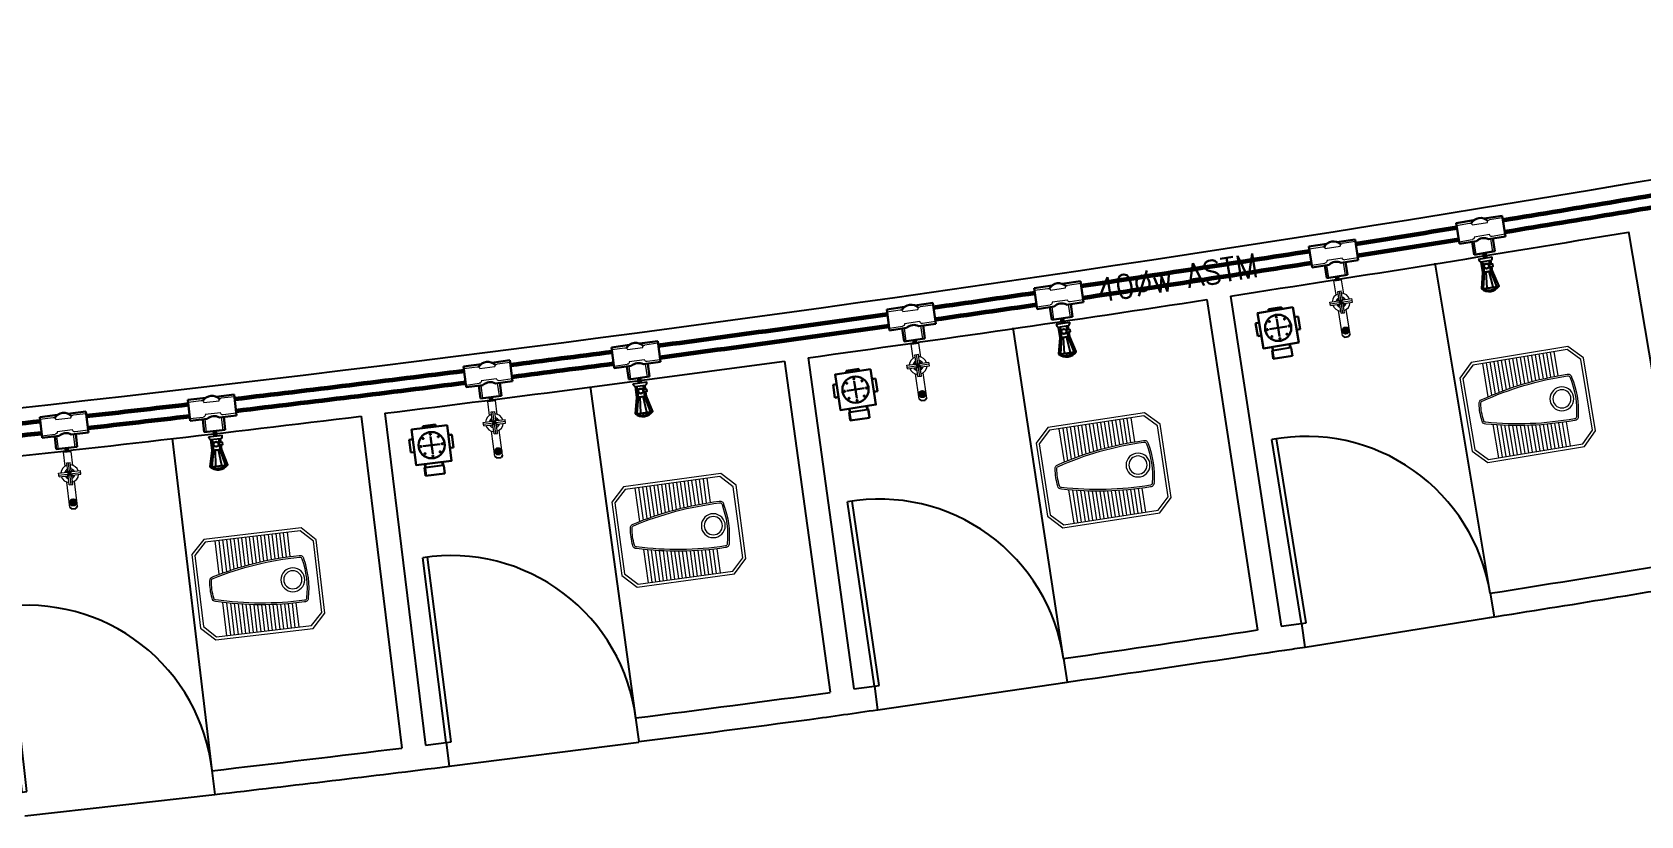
# Model space of a CAD drawing. Header units: metres. Extents: x 159409 to 239023, y 50504 to 95165.
# Drawn here: x 177141 to 177814, y 78748 to 79076 of the extents above; entities that cross this region are included whole.
import ezdxf

# ---------------------------------------------------------------- set-up
doc = ezdxf.new("R2010")
doc.units = ezdxf.units.M
doc.header["$MEASUREMENT"] = 0
doc.linetypes.add('CONTINU', pattern=[0])
for name, color, linetype, lineweight in [('cad-block.com', 7, 'Continuous', 5), ('RJ- ANGLEValve', 1, 'Continuous', 25), ('RJ- D - TEXT', 7, 'Continuous', 20), ('RJ- DRA- FLOOR TRAP', 8, 'Continuous', 30), ('RJ- DRA-WASTE PIPE', 130, 'Continuous', 30), ('RJ- WS- COLD WATER', 152, 'Continuous', 30)]:
    doc.layers.add(name, color=color, linetype=linetype, lineweight=lineweight)
doc.styles.add('RJ', font='romans.shx')

# ---------------------------------------------------------------- blocks, each defined once
blk = doc.blocks.new('TRTH')
at = {"color": 42, "ltscale": 8}
for p, q in [((-589.8393, -68.7593), (-589.8393, -67.9795)), ((-589.8193, -68.7593), (-589.8193, -67.9793)), ((-589.8393, -68.7593), (-589.8193, -68.7593)), ((-589.8393, -68.8593), (-589.0393, -68.8593))]:
    blk.add_line(p, q, dxfattribs=at)
blk.add_arc((-589.8193, -68.7593), 0.78, 0, 91.46928, dxfattribs=at)
blk = doc.blocks.new('A$C48064110')
at = {"lineweight": 5}
for p, q in [((0, 0.467), (0.057, 0.524)), ((0.012, 0.462), (0.062, 0.512)), ((0.057, 0.524), (0.367, 0.524)), ((0.062, 0.512), (0.362, 0.512)), ((0.362, 0.512), (0.412, 0.462)), ((0.367, 0.524), (0.424, 0.467)), ((0, 0.057), (0, 0.467)), ((0.012, 0.062), (0.012, 0.462)), ((0.114, 0.4081), (0.012, 0.4081)), ((0.31, 0.4081), (0.412, 0.4081)), ((0.412, 0.462), (0.412, 0.062)), ((0.424, 0.467), (0.424, 0.057)), ((0.1143, 0.3921), (0.012, 0.3921)), ((0.1148, 0.3761), (0.012, 0.3761)), ((0.1155, 0.3601), (0.012, 0.3601)), ((0.1163, 0.3441), (0.012, 0.3441)), ((0.3077, 0.3441), (0.412, 0.3441)), ((0.3085, 0.3601), (0.412, 0.3601)), ((0.3092, 0.3761), (0.412, 0.3761)), ((0.3097, 0.3921), (0.412, 0.3921)), ((0.1174, 0.3281), (0.012, 0.3281)), ((0.1186, 0.3121), (0.012, 0.3121)), ((0.1201, 0.2961), (0.012, 0.2961)), ((0.1217, 0.2801), (0.012, 0.2801)), ((0.3023, 0.2801), (0.412, 0.2801)), ((0.3039, 0.2961), (0.412, 0.2961)), ((0.3054, 0.3121), (0.412, 0.3121)), ((0.3066, 0.3281), (0.412, 0.3281)), ((0.1236, 0.2641), (0.012, 0.2641)), ((0.1256, 0.2481), (0.012, 0.2481)), ((0.1278, 0.2321), (0.012, 0.2321)), ((0.1302, 0.2161), (0.012, 0.2161)), ((0.2938, 0.2161), (0.412, 0.2161)), ((0.2962, 0.2321), (0.412, 0.2321)), ((0.2984, 0.2481), (0.412, 0.2481)), ((0.3004, 0.2641), (0.412, 0.2641)), ((0.1329, 0.2001), (0.012, 0.2001)), ((0.1357, 0.1841), (0.012, 0.1841)), ((0.1387, 0.1681), (0.012, 0.1681)), ((0.1419, 0.1521), (0.012, 0.1521)), ((0.1454, 0.1361), (0.012, 0.1361)), ((0.2786, 0.1361), (0.412, 0.1361)), ((0.2821, 0.1521), (0.412, 0.1521)), ((0.2853, 0.1681), (0.412, 0.1681)), ((0.2883, 0.1841), (0.412, 0.1841)), ((0.2911, 0.2001), (0.412, 0.2001)), ((0.149, 0.1201), (0.012, 0.1201)), ((0.1529, 0.1041), (0.012, 0.1041)), ((0.2711, 0.1041), (0.412, 0.1041)), ((0.275, 0.1201), (0.412, 0.1201)), ((0.057, 0), (0, 0.057)), ((0.062, 0.012), (0.012, 0.062)), ((0.367, 0), (0.057, 0)), ((0.362, 0.012), (0.062, 0.012)), ((0.412, 0.062), (0.362, 0.012)), ((0.424, 0.057), (0.367, 0))]:
    blk.add_line(p, q, dxfattribs=at)
for radius in [0.05, 0.038]:
    blk.add_circle((0.212, 0.407), radius, dxfattribs=at)
for centre, radius, start, end in [((1.4487, 0.4241), 1.3348, 179.09576, 195.15427), ((0.129, 0.447), 0.015, 90, 187.12502), ((1.4487, 0.4241), 1.3278, 179.07126, 195.17877), ((0.129, 0.447), 0.008, 85.29384, 190.10273), ((0.212, 0.0904), 0.3808, 77.40909, 102.59091), ((0.212, 0.0904), 0.3738, 77.27249, 102.72751), ((-1.0247, 0.4241), 1.3278, 344.82123, 0.92874), ((-1.0247, 0.4241), 1.3348, 344.84573, 0.90424), ((0.295, 0.447), 0.008, 349.89727, 94.70616), ((0.295, 0.447), 0.015, 352.87498, 90), ((0.1752, 0.077), 0.015, 187.12502, 270), ((0.1752, 0.077), 0.008, 184.14731, 273.21794), ((0.212, 0.3047), 0.2384, 261.24025, 278.75975), ((0.2488, 0.077), 0.008, 266.78206, 355.85269), ((0.2488, 0.077), 0.015, 270, 352.87498), ((0.212, 0.3047), 0.2454, 261.38596, 278.61404)]:
    blk.add_arc(centre, radius, start, end, dxfattribs=at)
blk = doc.blocks.new('Floor trap-3')
at = {"layer": 'RJ- DRA- FLOOR TRAP', "color": 8, "lineweight": 0}
for p, q in [((-3.75, 9.09), (-3.75, 12.5)), ((-3.75, 9.09), (3.75, 9.09)), ((-3.75, 9.09), (-3.41, 8.75)), ((-3.41, 8.75), (3.41, 8.75)), ((-3.41, 8.75), (-3.41, 7.5)), ((3.75, 9.09), (3.41, 8.75)), ((3.41, 8.75), (3.41, 7.5)), ((3.75, 9.09), (3.75, 12.5)), ((-7.5, 1.83), (-9, 1.83)), ((7.5, 1.83), (9, 1.83)), ((-7.5, -3.17), (-9, -3.17)), ((7.5, -3.17), (9, -3.17)), ((-2.5, -7.5), (-2.5, -8.32)), ((2.5, -7.5), (2.5, -8.32))]:
    blk.add_line(p, q, dxfattribs=at)
at = {"layer": 'RJ- DRA- FLOOR TRAP', "color": 11, "lineweight": 30}
for p, q in [((-3.64, 0), (3.64, 0)), ((0, 3.64), (0, -3.64))]:
    blk.add_line(p, q, dxfattribs=at)
at = {"layer": 'RJ- DRA- FLOOR TRAP', "color": 126, "lineweight": 30}
blk.add_lwpolyline([(7.5, -7.5), (7.5, 7.5), (-7.5, 7.5), (-7.5, -7.5)], close=True, dxfattribs=at)
blk.add_circle((0, 0), 5.5, dxfattribs=at)
at = {"layer": 'RJ- DRA- FLOOR TRAP', "lineweight": 30, "extrusion": (0, 0, -1)}
for centre, major_axis, start_param, end_param in [((-4.55, 0), (-0.165, 0.165), 3.141593, 9.424778), ((-3.22, 3.22), (0.165, 0.165), 4.712389, 10.995574), ((0, 4.55), (-0.165, 0.165), 3.141593, 9.424778), ((3.22, 3.22), (-0.165, 0.165), 3.141593, 9.424778), ((4.55, 0), (0.165, 0.165), 4.712389, 10.995574)]:
    blk.add_ellipse(centre, major_axis=major_axis, ratio=1, start_param=start_param, end_param=end_param, dxfattribs=at)
at = {"layer": 'RJ- DRA- FLOOR TRAP', "lineweight": 30}
for centre, major_axis, start_param, end_param in [((-3.22, -3.22), (0.165, -0.165), 4.712389, 10.995574), ((0, -4.55), (-0.165, -0.165), 3.141593, 9.424778), ((3.22, -3.22), (-0.165, -0.165), 3.141593, 9.424778)]:
    blk.add_ellipse(centre, major_axis=major_axis, ratio=1, start_param=start_param, end_param=end_param, dxfattribs=at)
at = {"layer": 'RJ- DRA-WASTE PIPE', "lineweight": 30}
for p, q in [((-4.09, 9.09), (-4.09, 12.5)), ((-4.09, 12.5), (4.09, 12.5)), ((-4.09, 9.09), (-3.75, 8.75)), ((-3.75, 8.75), (-3.75, 7.5)), ((4.09, 9.09), (3.75, 8.75)), ((3.75, 8.75), (3.75, 7.5)), ((4.09, 9.09), (4.09, 12.5)), ((-7.5, 2.05), (-9, 2.05)), ((-9, -3.4), (-9, 2.05)), ((7.5, 2.05), (9, 2.05)), ((9, -3.4), (9, 2.05)), ((-7.5, -3.4), (-9, -3.4)), ((7.5, -3.4), (9, -3.4)), ((-2.73, -7.5), (-2.73, -8.32)), ((-2.73, -8.32), (2.73, -8.32)), ((2.73, -7.5), (2.73, -8.32))]:
    blk.add_line(p, q, dxfattribs=at)
blk = doc.blocks.new('A$C12DB153C')
at = {"linetype": 'Continuous', "ltscale": 10}
for p, q in [((1.26, 2.08), (-1.26, 2.08)), ((-1.26, 2.08), (-1.26, 0.53)), ((1.26, 2.08), (1.26, 0.53)), ((-2.78, 0.53), (-0.73, 0.53)), ((-2.78, -1.99), (-2.78, 0.53)), ((0.73, 0.53), (2.8, 0.53)), ((2.8, -1.99), (2.8, 0.53)), ((-2.78, -1.99), (-0.62, -1.99)), ((0.62, -1.99), (2.8, -1.99))]:
    blk.add_line(p, q, dxfattribs=at)
at = {"color": 8, "linetype": 'Continuous', "lineweight": 0}
for p, q in [((-1, 2.08), (-1, 0.53)), ((1, 2.08), (1, 0.53)), ((-2.78, 0.26), (-1.19, 0.26)), ((0.93, 0), (-0.9, 0)), ((2.8, 0.26), (1.22, 0.26)), ((-2.78, -1.73), (-1.19, -1.73)), ((-0.9, -1.47), (0.93, -1.47)), ((2.8, -1.73), (1.22, -1.73))]:
    blk.add_line(p, q, dxfattribs=at)
for centre, start, end in [((-1.19, -0.03), 5.7392, 90), ((1.22, -0.03), 90, 174.2608), ((-1.19, -1.44), 270, 354.2608), ((1.22, -1.44), 185.7392, 270)]:
    blk.add_arc(centre, 0.293, start, end, dxfattribs=at)
at = {"linetype": 'Continuous', "ltscale": 10, "extrusion": (0, 0, -1)}
for centre, start_param, end_param in [((0, 1.55), 3.309118, 4.544863), ((0, -0.9), 2.9928, 4.847677)]:
    blk.add_ellipse(centre, major_axis=(-0.891, 0.891), ratio=1, start_param=start_param, end_param=end_param, dxfattribs=at)
blk = doc.blocks.new('A$C3F2B028C')
at = {"color": 34, "linetype": 'Continuous'}
for points in [[(0, -8), (0, 8)], [(8.1, 5.6), (3.9, 5.6), (3.9, -6.1), (16.2, -6.1), (16.2, 5.6), (11, 5.6)], [(8.1, 3.7), (3.9, 3.7)], [(8.1, 2.5), (8.1, 6.8), (11, 6.8), (11, 2.5)], [(34.5, 7.7), (16.2, 3.7), (11, 3.7)], [(34.5, 3.5), (16.2, 1.7)], [(34.5, -7.7), (16.2, -3.7), (3.9, -3.7)], [(34.5, -3.5), (16.2, -1.7)]]:
    blk.add_lwpolyline(points, dxfattribs=at)
for points in [[(3.9, 5.6, 0.303122), (0, 8)], [(34.5, -10.3, 0.446482), (34.5, 10.3)], [(34.5, -8, 0.372706), (34.5, 8)], [(34.5, -3.4, 0.176556), (34.5, 3.4)], [(0, -8, 0.170448), (3.9, -6.1)]]:
    blk.add_lwpolyline(points, format="xyb", dxfattribs=at)
blk.add_lwpolyline([(34.5, -10.3), (34.5, 10.3), (16.2, 5.7), (16.2, -6.1)], close=True, dxfattribs=at)
for radius in [3.07, 2.68]:
    blk.add_circle((9.5, -0.3), radius, dxfattribs=at)
blk = doc.blocks.new('11')
at = {"layer": 'cad-block.com', "color": 193, "linetype": 'CONTINU'}
for points in [[(2881.4, 12621.8, 0.299875), (2858.2, 12598.7)], [(2881.4, 12608.6, 0.21619), (2871.4, 12598.7)], [(2916.6, 12598.7, 0.299858), (2893.4, 12621.8)], [(2903.4, 12598.7, 0.216158), (2893.4, 12608.6)], [(2858.2, 12586.7, 0.299878), (2881.4, 12563.5)], [(2871.4, 12586.7, 0.216195), (2881.4, 12576.7)], [(2881.4, 12603.4, 0.138814), (2876.7, 12598.7)], [(2876.7, 12586.7, 0.138819), (2881.4, 12581.9)], [(2881.4, 12603, 0.131669), (2877, 12598.7)], [(2877, 12586.7, 0.131679), (2881.4, 12582.3)], [(2879.4, 12598.7, 0.414466), (2881.4, 12600.7)], [(2881.4, 12584.7, 0.414465), (2879.4, 12586.7)], [(2898.1, 12598.7, 0.13877), (2893.4, 12603.4)], [(2897.8, 12598.7, 0.131627), (2893.4, 12603)], [(2893.4, 12600.7, 0.41557), (2895.4, 12598.7)], [(2895.4, 12586.7, 0.414476), (2893.4, 12584.7)], [(2893.4, 12582.3, 0.131637), (2897.8, 12586.7)], [(2893.4, 12581.9, 0.138776), (2898.1, 12586.7)], [(2893.4, 12576.7, 0.216162), (2903.4, 12586.7)], [(2893.4, 12563.5, 0.299861), (2916.6, 12586.7)]]:
    blk.add_lwpolyline(points, format="xyb", dxfattribs=at)
for points in [[(2881.4, 12600.7), (2881.4, 12629.7)], [(2881.4, 12629.7), (2893.4, 12629.7)], [(2887.4, 12555.7), (2887.4, 12629.7)], [(2893.4, 12600.7), (2893.4, 12629.7)], [(2850.4, 12586.7), (2850.4, 12598.7)], [(2850.4, 12598.7), (2879.4, 12598.7)], [(2850.4, 12592.7), (2924.4, 12592.7)], [(2850.4, 12586.7), (2879.4, 12586.7)], [(2879.4, 12598.7), (2887.4, 12592.7)], [(2887.4, 12592.7), (2879.4, 12586.7)], [(2881.4, 12584.7), (2893.4, 12600.7)], [(2881.4, 12600.7), (2887.4, 12592.7)], [(2881.4, 12555.7), (2881.4, 12584.7)], [(2881.4, 12555.7), (2893.4, 12555.7)], [(2887.4, 12592.7), (2895.4, 12598.7)], [(2895.4, 12586.7), (2887.4, 12592.7)], [(2887.4, 12592.7), (2893.4, 12584.7)], [(2893.4, 12555.7), (2893.4, 12584.7)], [(2895.4, 12598.7), (2924.4, 12598.7)], [(2895.4, 12586.7), (2924.4, 12586.7)], [(2924.4, 12586.7), (2924.4, 12598.7)]]:
    blk.add_lwpolyline(points, dxfattribs=at)
blk = doc.blocks.new('A$C09B008CF')
at = {"ltscale": 10}
h = blk.add_hatch(dxfattribs=at)
h.set_pattern_fill('ANSI31', color=193)
h.set_pattern_definition([(45, (-199988.31619, -111860.95241), (-0.08838834765, 0.08838834765), [])])
edge = h.paths.add_edge_path()
edge.add_arc((9.3, 5.3), 1.57, 0, 360)
at = {"color": 193, "ltscale": 10}
for p, q in [((12.5, 47.9), (6, 47.9)), ((6, 1.5), (7.5, 0)), ((7.5, 0), (11, 0)), ((12.5, 1.5), (11, 0))]:
    blk.add_line(p, q, dxfattribs=at)
for radius in [2.74, 1.57]:
    blk.add_circle((9.3, 5.3), radius, dxfattribs=at)
at = {"layer": 'cad-block.com', "color": 193, "linetype": 'CONTINU'}
for points in [[(6, 36.1), (6, 47.9)], [(12.5, 36.1), (12.5, 47.9)], [(6, 1.5), (6, 22.8)], [(12.5, 1.5), (12.5, 22.8)]]:
    blk.add_lwpolyline(points, dxfattribs=at)
at = {"layer": 'cad-block.com', "color": 193, "linetype": 'CONTINU', "xscale": 0.25, "yscale": 0.25, "zscale": 0.25}
blk.add_blockref('11', (-712.6, -3118.7), dxfattribs=at)

msp = doc.modelspace()

# ---------------------------------------------------------------- linework, layer by layer
at = {"color": 0, "ltscale": 10}
for p, q in [((177808.903, 78992.15, -4.392), (177832.166, 78854.096, -4.392)), ((177750.979, 78840.94, -4.392), (177727.977, 78979.054, -4.392)), ((177632.438, 78963.833, -4.392), (177653.652, 78825.449, -4.392)), ((177642.323, 78965.348, -4.392), (177663.514, 78827.107, -4.392)), ((177572.438, 78813.634, -4.392), (177551.311, 78952.048, -4.392)), ((177465.479, 78939.505, -4.392), (177484.618, 78800.967, -4.392)), ((177455.573, 78938.136, -4.392), (177474.732, 78799.453, -4.392)), ((177393.363, 78788.756, -4.392), (177374.46, 78927.49, -4.392)), ((177278.347, 78915.066, -4.392), (177295.446, 78776.114, -4.392)), ((177288.272, 78916.288, -4.392), (177305.368, 78777.356, -4.392)), ((177216.012, 78766.67, -4.392), (177199.42, 78905.7, -4.392)), ((177750.979, 78840.939, -4.392), (177752.66, 78831.047, -4.392)), ((177671.981, 78828.323, -4.392), (177673.418, 78818.397, -4.392)), ((177572.381, 78813.657, -4.392), (177573.927, 78803.743, -4.392)), ((177493.276, 78802.09, -4.392), (177494.578, 78792.145, -4.392)), ((177393.3, 78788.749, -4.392), (177394.687, 78778.811, -4.392)), ((177314.015, 78778.478, -4.392), (177315.318, 78768.533, -4.392)), ((177215.949, 78766.664, -4.392), (177217.17, 78756.704, -4.392))]:
    msp.add_line(p, q, dxfattribs=at)
for centre, radius, start, end in [((175811.745, 90873.972, -4.392), 12028.5, 274.3758311, 283.8494076), ((175811.745, 90873.972, -4.392), 12048.5, 278.7390288, 279.5413818), ((175811.745, 90873.972, -4.392), 12048.5, 277.8891216, 278.6914745), ((175811.745, 90873.972, -4.392), 12048.5, 277.0392144, 277.8415673), ((175811.745, 90873.972, -4.392), 12048.5, 276.1893072, 276.9916601), ((175949.58, 90256.929, -4.392), 11557.263, 278.9671157, 279.3739718), ((176588.984, 86246.15, -4.392), 7505.845, 278.9025278, 279.6875905), ((175926.078, 90253.011, -4.392), 11557.263, 278.1895358, 278.5966548), ((175981.898, 90899.045, -4.392), 12188.5, 277.9302501, 277.9704581), ((175983.423, 90889.093, -4.392), 12188.5, 277.9294171, 277.9704581), ((175835.187, 90877.671, -4.392), 12198.5, 278.1848989, 278.5333106), ((176629.736, 85709.604, -4.392), 6969.771, 278.3779998, 278.5424438), ((175932.822, 90253.327, -4.392), 11557.263, 277.2600985, 277.6670145), ((175967.103, 90894.63, -4.392), 12188.5, 277.1521001, 277.1931411), ((176947.198, 82570.421, -4.392), 3817.72, 277.812408, 278.243411), ((175851.965, 90879.365, -4.392), 12198.5, 277.2655456, 277.6040107), ((175787.843, 90871.017, -4.392), 12188.5, 277.1521533, 277.1931411), ((175811.745, 90873.972, -4.392), 12188.5, 276.6156013, 276.9919332), ((175811.745, 90873.972, -4.392), 12198.5, 276.6159097, 277.080245)]:
    msp.add_arc(centre, radius, start, end, dxfattribs=at)
at = {"layer": 'RJ- WS- COLD WATER', "lineweight": 60, "elevation": -4.392}
for points in [[(177748.995, 78981.301), (177748.66, 78983.355)], [(177687.221, 78971.818), (177686.959, 78973.485)], [(177572.182, 78953.936), (177571.875, 78955.994)], [(177510.278, 78945.32), (177510.039, 78946.991)], [(177395.047, 78928.982), (177394.763, 78931.043)], [(177333.005, 78921.375), (177332.784, 78923.049)], [(177217.38, 78906.76), (177217.143, 78908.827)], [(177155.376, 78900.032), (177155.178, 78901.708)]]:
    msp.add_lwpolyline(points, dxfattribs=at)
at = {"layer": 'RJ- WS- COLD WATER', "linetype": 'Continuous', "ltscale": 10, "elevation": -4.392}
for points in [[(177748.66, 78983.355), (177748.845, 78982.218)], [(177571.875, 78955.994), (177572.045, 78954.854)], [(177394.763, 78931.043), (177394.921, 78929.902)], [(177217.143, 78908.827), (177217.275, 78907.683)]]:
    msp.add_lwpolyline(points, dxfattribs=at)
at = {"layer": 'RJ- WS- COLD WATER', "lineweight": 60}
for centre, start, end in [((175812.162, 90867.482, -4.392), 279.3016115, 279.762579), ((175812.696, 90862.513, -4.392), 279.3029092, 279.7639979), ((175812.162, 90867.482, -4.392), 279.0043168, 279.2085738), ((175812.696, 90862.513, -4.392), 279.0054764, 279.2098715), ((175812.162, 90867.482, -4.392), 278.4502866, 278.9112791), ((175812.696, 90862.513, -4.392), 278.4512627, 278.9124386), ((175812.162, 90867.482, -4.392), 278.1529767, 278.3572488), ((175812.696, 90862.513, -4.392), 278.1538147, 278.3582249), ((175812.162, 90867.482, -4.392), 277.5989767, 278.0599389), ((175812.696, 90862.513, -4.392), 277.5996813, 278.0607769), ((175812.162, 90867.482, -4.392), 277.3016502, 277.5059378), ((175812.162, 90867.482, -4.392), 276.7476294, 277.2086116), ((175812.696, 90862.513, -4.392), 277.3022166, 277.5066425), ((175812.696, 90862.513, -4.392), 276.7478025, 277.2091781), ((175812.162, 90867.482, -4.392), 276.450314, 276.6545914), ((175812.162, 90867.482, -4.392), 275.8963453, 276.3572744), ((175812.696, 90862.513, -4.392), 276.4505738, 276.6547645), ((175812.696, 90862.513, -4.392), 275.8963453, 276.3575343)]:
    msp.add_arc(centre, 12028.5, start, end, dxfattribs=at)

# ---------------------------------------------------------------- block references
at = {"color": 6, "ltscale": 10, "xscale": 0.4999999999999999, "yscale": 0.4999999999999999, "zscale": 0.4999999999999999}
for p, rotation in [((177686.332, 78947.519, -4.392), 8.871137441451104), ((177509.061, 78921.035, -4.392), 8.096459347620906), ((177331.511, 78897.106, -4.392), 7.442545734927399), ((177153.57, 78875.784, -4.392), 6.704646258176579)]:
    msp.add_blockref('A$C09B008CF', p, dxfattribs=dict(at, rotation=rotation))
at = {"color": 7, "yscale": 99.99999999999999, "zscale": 99.99999999999999}
for p, xscale, rotation in [((177744.371, 78894.724, -4.392), -99.99999999999994, 279.447159533686), ((177566.56, 78867.503, -4.392), -99.99999999999994, 278.6698424800641), ((177388.35, 78842.712, -4.392), -99.99999999999994, 277.7504892093314), ((177211.898, 78820.702, -4.392), -99.99999999999996, 276.7971318837053)]:
    msp.add_blockref('A$C48064110', p, dxfattribs=dict(at, xscale=xscale, rotation=rotation))
at = {"color": 4}
for p, xscale, yscale, zscale, rotation in [((234826.667, 94944.274, -4.392), 99.99999999999989, 99.99999999999989, 99.99999999999989, 9.097810837695722), ((234861.336, 94141.179, -4.392), 99.99999999999987, 99.99999999999987, 99.99999999999987, 8.320493784073845), ((234966.35, 93012.08, -4.392), 99.9999999999999, 99.9999999999999, 99.9999999999999, 7.219152700291817), ((234975.203, 92213.876, -4.392), 99.99999999999991, 99.99999999999991, 99.99999999999991, 6.447783187714987)]:
    msp.add_blockref('TRTH', p, dxfattribs=dict(at, xscale=xscale, yscale=yscale, zscale=zscale, rotation=rotation))
at = {"layer": 'RJ- ANGLEValve', "linetype": 'Continuous', "ltscale": 0.02, "xscale": 0.3633750001504086, "zscale": 0.3633749999999993}
for p, yscale, rotation in [((177749.014, 78981.305, -4.392), 0.3633749999623978, 279.2629809279831), ((177572.202, 78953.939, -4.392), 0.3633749999623978, 278.4883028341529), ((177395.067, 78928.985, -4.392), 0.3633749999623978, 277.8343892214594), ((177217.4, 78906.763, -4.392), 0.3633749999623977, 276.5549421026354)]:
    msp.add_blockref('A$C3F2B028C', p, dxfattribs=dict(at, yscale=yscale, rotation=rotation))
at = {"layer": 'RJ- DRA- FLOOR TRAP', "xscale": -1}
for p, rotation in [((177662.264, 78952.024, -4.392), 189.2592846487102), ((177485.331, 78926.167, -4.392), 188.6388493157113), ((177307.898, 78902.915, -4.392), 187.0512960853891)]:
    msp.add_blockref('Floor trap-3', p, dxfattribs=dict(at, rotation=rotation))
at = {"layer": 'RJ- WS- COLD WATER', "linetype": 'Continuous', "ltscale": 10, "zscale": 3.49923374045335}
for p, xscale, yscale, rotation in [((177747.486, 78990.53, -4.392), -3.499233740472023, 3.499233740446656, 189.2629809279832), ((177685.828, 78980.667, -4.392), -3.499233740472024, 3.499233740446656, 188.9301517565057), ((177570.799, 78963.184, -4.392), -3.49923374047202, 3.499233740446656, 188.488302834153), ((177509.005, 78954.187, -4.392), -3.499233740472023, 3.499233740446655, 188.1554736626755), ((177393.77, 78938.245, -4.392), -3.499233740472018, 3.499233740446656, 187.8343892214595), ((177331.833, 78930.256, -4.392), -3.499233740472023, 3.499233740446655, 187.5015600499819), ((177216.31, 78916.05, -4.392), -3.499233740472022, 3.499233740446655, 186.5549421026354), ((177154.319, 78908.927, -4.392), -3.499233740472023, 3.499233740446655, 186.7636605732312)]:
    msp.add_blockref('A$C12DB153C', p, dxfattribs=dict(at, xscale=xscale, yscale=yscale, rotation=rotation))

# ---------------------------------------------------------------- texts
at = {"layer": 'RJ- D - TEXT', "lineweight": 20, "style": 'RJ', "width": 0.9}
msp.add_text('40%%Cw ASTM', height=10, rotation=9.209384, dxfattribs=at).set_placement((177587.44, 78962.621, -4.392))

doc.saveas('drawing.dxf')
